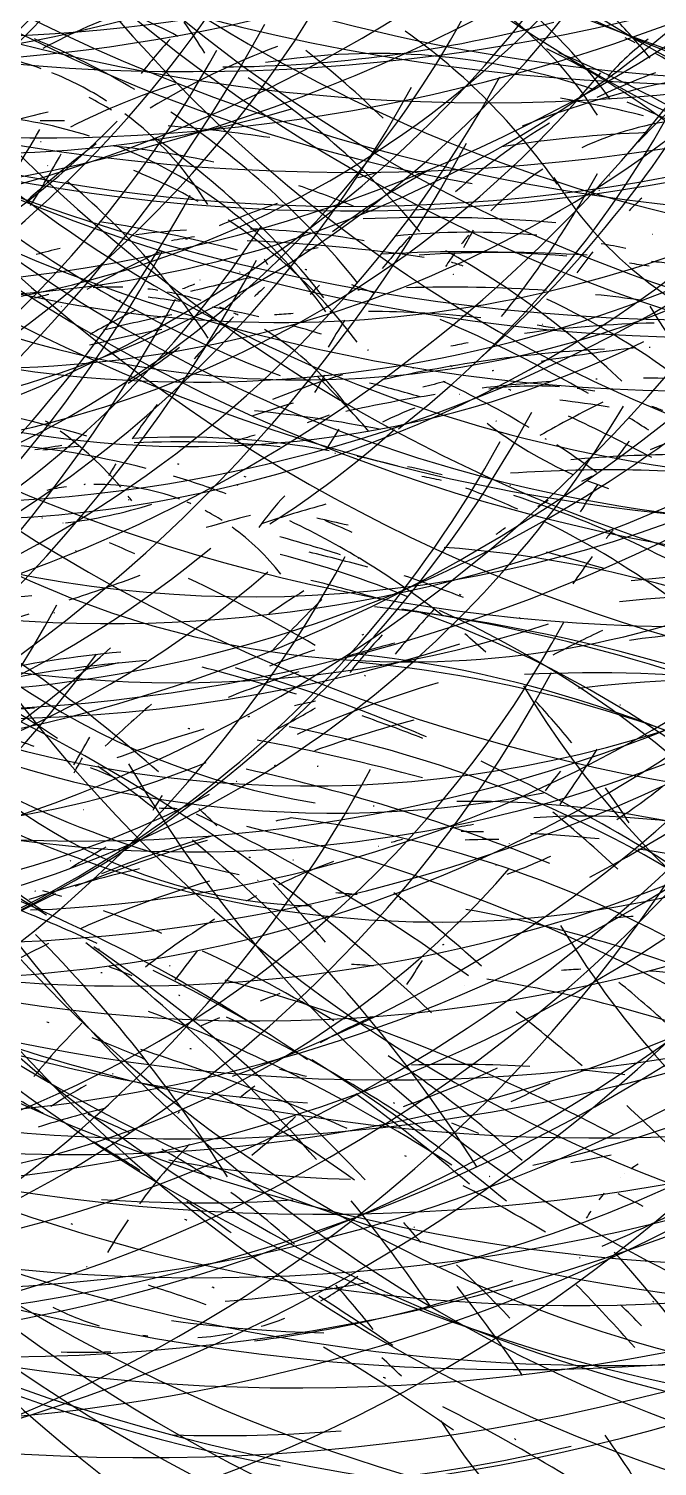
# Model space of a CAD drawing. Extents: x -1.31 to 1.29, y 0 to 2.6.
# Drawn here: x 0.024 to 0.326, y 1.324 to 2.013 of the extents above; entities that cross this region are included whole.
import ezdxf

# ---------------------------------------------------------------- set-up
doc = ezdxf.new("R2010")
doc.units = 0

msp = doc.modelspace()

# ---------------------------------------------------------------- linework, layer by layer
at = {"layer": 'drawinglayer'}
for centre, radius, start, end in [((0.35576, 2.95353), 0.96707, 208.57892, 333.68071), ((0.10055, 2.91806), 0.92544, 216.48574, 333.12843), ((0.17929, 2.92835), 0.98403, 208.17785, 333.45003), ((0.3957, 2.89091), 0.9025, 208.8654, 295.68558), ((-0.01924, 2.82883), 0.81987, 235.22146, 332.58183), ((0.43286, 2.84536), 0.92218, 208.8654, 333.65899), ((0.02946, 2.82345), 0.8626, 223.8196, 332.80397), ((-0.04698, 2.79003), 0.79316, 230.00755, 332.44736), ((0.35261, 2.84239), 0.9689, 208.52163, 333.68162), ((0.17651, 2.7963), 0.87044, 208.57892, 333.07469), ((-0.11473, 2.72689), 0.73325, 236.13819, 332.13515), ((0.17797, 2.7624), 0.83435, 210.69887, 332.95981), ((-0.13624, 2.74928), 0.82211, 208.17785, 332.38932), ((0.35822, 2.76061), 0.89561, 208.80811, 333.45319), ((0.37885, 2.72942), 0.80302, 209.15188, 259.82977), ((0.57408, 2.71041), 0.74776, 209.66754, 306.25121), ((0.59148, 2.66552), 0.71273, 209.83943, 287.80529), ((0.34623, 2.68131), 0.84175, 208.97999, 333.25981), ((-0.17885, 2.63346), 0.7227, 224.67904, 331.98956), ((0.5112, 2.66255), 0.75945, 209.55295, 302.00267), ((-0.06691, 2.62756), 0.73849, 208.57892, 332.23468), ((0.42029, 2.66779), 0.89147, 208.9227, 333.53982), ((0.55942, 2.56992), 0.59632, 210.18321, 253.30899), ((0.64055, 2.58765), 0.68829, 210.01132, 322.36296), ((0.64542, 2.56691), 0.6489, 210.12591, 264.06427), ((0.6681, 2.52657), 0.55887, 210.46969, 281.75818), ((0.57459, 2.62679), 0.78723, 209.55295, 322.50012), ((0.48342, 2.61132), 0.85905, 209.15188, 333.53655), ((0.57133, 2.59989), 0.75018, 209.66754, 319.38169), ((0.24386, 2.8775), 0.89979, 228.46056, 295.16654), ((0.34323, 2.56633), 0.8397, 208.97999, 333.2483), ((-0.02026, 2.43335), 0.54857, 236.82574, 331.69971), ((0.14441, 2.4416), 0.56917, 238.31543, 332.04846), ((0.10472, 2.44783), 0.60398, 228.80433, 332.09264), ((-0.02232, 2.48978), 0.70383, 208.75081, 332.19829), ((0.00095, 2.40118), 0.55066, 228.68974, 331.74325), ((0.56052, 2.50316), 0.81416, 209.43836, 333.51581), ((-0.34228, 2.37172), 0.51409, 208.80811, 331.0192), ((-0.02517, 2.49803), 0.81163, 208.40704, 332.54488), ((0.57371, 2.51741), 0.79078, 209.55295, 261.62433), ((-0.06973, 2.35343), 0.47701, 266.61955, 331.3836), ((0.59636, 2.47703), 0.70071, 209.89673, 318.30441), ((0.48027, 2.50019), 0.86088, 209.15188, 333.53741), ((-0.20828, 2.39689), 0.60398, 219.86619, 331.55051), ((-0.25565, 2.29668), 0.39567, 219.29324, 330.79203), ((-0.12935, 2.34328), 0.523, 215.16794, 331.42703), ((-0.22279, 2.41543), 0.70654, 233.84636, 331.85985), ((0.06295, 2.39524), 0.66711, 209.03729, 332.22488), ((-0.01268, 2.34918), 0.57115, 254.35825, 331.78565), ((-0.14463, 2.42514), 0.76528, 218.49109, 332.18838), ((-0.33953, 2.33328), 0.54857, 225.76766, 331.13637), ((0.00403, 2.42437), 0.74164, 208.69352, 287.82901), ((-0.30717, 2.31141), 0.55066, 212.76152, 331.20135), ((0.09589, 1.82882), 0.25631, 35.97008, 56.79211), ((0.05005, 2.3866), 0.76268, 208.69352, 332.51273), ((-0.08094, 1.67126), 0.38174, 62.38343, 69.21475), ((0.14254, 1.87569), 0.18197, 31.84478, 57.78121), ((-0.50413, 2.36476), 0.73065, 207.83408, 331.43878), ((-0.01678, 2.40243), 0.82761, 208.34974, 332.6114), ((-0.19904, 2.25648), 0.4931, 236.42467, 331.20736), ((0.42069, 2.47424), 0.69888, 219.98078, 267.39488), ((0.17585, 1.73209), 0.30776, 109.25138, 118.03792), ((-0.11235, 1.86547), 0.25972, 31.5583, 35.52455), ((0.11315, 2.62565), 0.6308, 270.40107, 284.97775), ((0.03096, 1.76617), 0.30124, 34.93876, 54.71543), ((0.0997, 1.81853), 0.28673, 39.00676, 43.98925), ((-0.127, 1.64264), 0.39684, 59.34676, 67.13348), ((0.3289, 1.79478), 0.31868, 137.95657, 141.83028), ((0.27101, 1.6636), 0.36404, 110.45459, 121.15641), ((-0.14543, 2.28532), 0.57811, 311.94051, 331.57692), ((0.39929, 1.9046), 0.12953, 126.89848, 138.5992), ((0.17585, 1.73209), 0.30776, 63.07098, 64.0512), ((-0.36232, 2.26637), 0.54487, 235.79442, 331.08337), ((-0.02246, 1.84773), 0.15558, 70.11836, 76.05638), ((0.19113, 1.67921), 0.32212, 71.0351, 99.48618), ((-0.14507, 1.62011), 0.48771, 45.88225, 51.67714), ((0.11649, 1.68365), 0.35609, 49.14811, 63.93741), ((0.04056, 1.44104), 0.60907, 60.26349, 66.98887), ((0.17585, 1.73209), 0.30776, 49.2054, 61.08689), ((-0.09457, 2.31987), 0.51204, 255.16039, 320.195), ((-0.02246, 1.84773), 0.15558, 57.22681, 68.13324), ((0.41446, 1.58358), 0.41248, 93.43775, 111.83067), ((0.4285, 1.70919), 0.30124, 110.11082, 115.9111), ((0.196, 2.387), 0.87759, 208.57892, 333.13009), ((-0.29299, 2.25952), 0.57115, 255.44687, 331.29331), ((-0.2495, 2.263), 0.56946, 274.23989, 331.36521), ((0.19113, 1.67921), 0.32212, 107.36062, 117.0844), ((-0.08094, 1.67126), 0.38174, 39.86619, 56.51388), ((0.50207, 1.78929), 0.25122, 127.87251, 137.55109), ((0.16412, 2.41001), 0.96491, 208.23515, 333.36254), ((-0.12173, 1.66115), 0.36404, 59.28946, 61.2456), ((0.17299, 1.37622), 0.61299, 76.19172, 79.99409), ((0.19113, 1.67921), 0.32212, 51.26805, 68.06849), ((-0.2145, 2.31489), 0.71812, 208.34974, 331.91222), ((0.17299, 1.37622), 0.61299, 103.12073, 108.87575), ((0.00414, 2.46765), 0.51409, 267.93735, 286.53963), ((-0.01356, 1.75276), 0.21945, 72.18101, 85.01997), ((-0.02246, 1.84773), 0.15558, 31.44371, 53.26945), ((-0.127, 1.64264), 0.39684, 38.83487, 56.40846), ((-0.10267, 2.21456), 0.49713, 307.75792, 331.39048), ((0.35518, 1.81505), 0.15558, 77.39493, 114.92109), ((0.09512, 2.36923), 0.8881, 224.96552, 332.99723), ((-0.24375, 2.2741), 0.4355, 237.3987, 315.50184), ((-0.31762, 2.15993), 0.39841, 323.45696, 330.68906), ((0.03126, 1.23097), 0.73809, 89.19786, 90.10726), ((0.03126, 1.23097), 0.73809, 81.52022, 85.3277), ((0.4285, 1.70919), 0.30124, 120.82513, 131.43745), ((0.34404, 1.36277), 0.60105, 92.17724, 98.88698), ((-0.41527, 2.30917), 0.73835, 207.94867, 331.62385), ((0.10234, 2.30609), 0.4931, 224.96552, 296.10911), ((0.42941, 2.47454), 0.67854, 229.54918, 271.60967), ((0.27101, 1.6636), 0.36404, 126.03905, 132.82516), ((0.024, 1.54818), 0.41084, 89.10917, 89.14056), ((-0.01356, 1.75276), 0.21945, 70.22087, 70.23296), ((0.024, 1.54818), 0.41084, 77.45222, 84.23398), ((-0.01356, 1.75276), 0.21945, 34.65228, 68.24686), ((-0.12173, 1.66115), 0.36404, 37.80354, 55.38281), ((0.29505, 2.38934), 0.90767, 208.63622, 327.31658), ((-0.41703, 2.20745), 0.523, 327.75415, 330.91303), ((0.34404, 1.36277), 0.60105, 100.80862, 100.8289), ((0.13338, 2.29166), 0.75392, 261.00456, 332.62469), ((-0.18024, 1.67115), 0.34942, 52.25618, 52.29938), ((-0.01693, 1.71479), 0.248, 60.37808, 68.2731), ((0.41446, 1.58358), 0.41248, 118.64789, 126.32174), ((0.34404, 1.36277), 0.60105, 104.66772, 105.60897), ((0.35518, 1.81505), 0.15558, 122.77319, 134.51762), ((-0.10923, 2.16656), 0.46345, 321.05054, 331.27062), ((0.50207, 1.78929), 0.25122, 142.3857, 142.42564), ((0.10311, 2.24692), 0.62816, 209.20918, 313.82909), ((0.15826, 2.21434), 0.56393, 209.49566, 297.43723), ((0.1314, 2.3191), 0.57811, 220.72563, 306.61682), ((0.07127, 2.26993), 0.71548, 240.95104, 332.39545), ((-0.18024, 1.67115), 0.34942, 33.67825, 50.30336), ((0.024, 1.54818), 0.41084, 67.65465, 71.54864), ((0.43095, 2.03585), 0.18098, 211.27183, 250.23639), ((0.50207, 1.78929), 0.25122, 144.31875, 144.37369), ((0.09575, 2.27674), 0.57694, 216.48574, 287.96595), ((-0.43297, 2.22779), 0.61054, 310.16434, 331.17075), ((0.00224, 2.22914), 0.63868, 272.06265, 332.02921), ((0.34404, 1.36277), 0.60105, 109.48057, 112.32295), ((0.49541, 1.7466), 0.25631, 133.65938, 135.58733), ((0.10608, 2.34123), 0.92661, 208.23515, 333.14138), ((0.25756, 2.36659), 0.99598, 208.29245, 333.61654), ((0.21703, 1.22968), 0.69309, 85.01527, 92.66276), ((-0.27973, 2.1892), 0.49603, 263.75476, 326.94479), ((-0.04522, 1.25068), 0.678, 75.50417, 81.21146), ((0.12118, 1.55917), 0.35814, 93.38045, 97.26883), ((-0.01693, 1.71479), 0.248, 36.71493, 56.44152), ((0.12118, 1.55917), 0.35814, 79.68676, 88.46923), ((0.23612, 1.5521), 0.36353, 84.95797, 95.71365), ((-0.22319, 2.16942), 0.52564, 330.21786, 331.2697), ((-0.50775, 2.25153), 0.73036, 207.83408, 331.43116), ((-0.46961, 2.21375), 0.63703, 208.17785, 331.19161), ((0.38306, 2.30631), 0.88576, 208.8654, 333.46138), ((0.34433, 2.37846), 0.56766, 234.82039, 249.44176), ((0.12118, 1.55917), 0.35814, 99.2233, 99.22462), ((0.21703, 1.22968), 0.69309, 99.39651, 100.3208), ((0.09095, 1.04823), 0.86421, 89.36104, 89.42704), ((0.09095, 1.04823), 0.86421, 81.8067, 87.46346), ((0.23612, 1.5521), 0.36353, 101.57375, 102.54405), ((0.23612, 1.5521), 0.36353, 99.61778, 99.62569), ((0.4285, 1.70919), 0.30124, 137.26902, 141.12353), ((0.35518, 1.81505), 0.15558, 140.42029, 142.33694), ((0.23612, 1.5521), 0.36353, 78.13977, 80.06039), ((0.21703, 1.22968), 0.69309, 81.15273, 81.17645), ((-0.0269, 2.21156), 0.65366, 230.40862, 332.02772), ((0.17097, 2.16528), 0.52794, 209.66754, 280.96309), ((0.12118, 1.55917), 0.35814, 103.17803, 105.08541), ((0.34404, 1.36277), 0.60105, 115.26744, 119.03275), ((-0.00982, 1.80889), 0.17467, 31.50101, 32.50993), ((0.23209, 1.3203), 0.58602, 85.07256, 93.69592), ((0.25122, 1.30348), 0.60251, 86.10389, 93.75814), ((0.12118, 1.55917), 0.35814, 74.75778, 74.75932), ((0.35518, 1.81505), 0.15558, 144.3164, 147.22078), ((0.024, 1.54818), 0.41084, 46.11143, 60.79497), ((0.12118, 1.55917), 0.35814, 71.83724, 72.79585), ((0.49541, 1.7466), 0.25631, 141.45161, 144.2909), ((-0.03913, 2.23193), 0.7083, 298.01764, 332.18403), ((0.25122, 1.30348), 0.60251, 82.20777, 83.15338), ((0.23209, 1.3203), 0.58602, 100.43832, 100.48513), ((-0.04522, 1.25068), 0.678, 72.57406, 72.63938), ((-0.08094, 1.67126), 0.38174, 35.93914, 35.97008), ((0.23209, 1.3203), 0.58602, 81.17645, 82.11415), ((-0.5474, 2.23431), 0.73179, 207.77678, 331.36418), ((0.06541, 1.75155), 0.13785, 88.28113, 94.198), ((0.06541, 1.75155), 0.13785, 81.29104, 83.29107), ((0.23612, 1.5521), 0.36353, 111.31403, 112.28938), ((0.25122, 1.30348), 0.60251, 101.51645, 104.3381), ((0.23209, 1.3203), 0.58602, 102.36351, 102.37589), ((0.41446, 1.58358), 0.41248, 132.16969, 133.07554), ((-0.07933, 2.13622), 0.34587, 313.65938, 314.67043), ((-0.04522, 1.25068), 0.678, 69.71729, 70.65322), ((0.22616, 1.21312), 0.67624, 93.65553, 93.72423), ((0.22616, 1.21312), 0.67624, 86.04659, 91.73801), ((0.00784, 2.30554), 0.92881, 208.06326, 332.98485), ((-0.05724, 2.23131), 0.73988, 233.21611, 332.25582), ((0.15558, 2.3198), 0.47489, 246.79521, 294.20867), ((0.06541, 1.75155), 0.13785, 103.12073, 106.08854), ((0.23209, 1.3203), 0.58602, 106.2127, 106.272), ((0.02832, 1.43008), 0.45755, 81.34834, 83.29284), ((0.25122, 1.30348), 0.60251, 106.26014, 106.272), ((0.06541, 1.75155), 0.13785, 72.3529, 79.32247), ((0.22616, 1.21312), 0.67624, 95.57242, 95.61499), ((0.12118, 1.55917), 0.35814, 52.12749, 64.93871), ((0.22616, 1.21312), 0.67624, 82.15048, 84.05894), ((0.08025, 2.32353), 0.99506, 208.00597, 333.3233), ((0.04756, 2.22614), 0.75245, 254.41555, 332.47532), ((-0.32454, 1.59926), 0.4603, 37.59843, 37.63166), ((0.23612, 1.5521), 0.36353, 116.18417, 120.07948), ((0.22616, 1.21312), 0.67624, 101.34456, 104.19199), ((0.41446, 1.58358), 0.41248, 135.03448, 138.86362), ((0.02832, 1.43008), 0.45755, 76.53549, 79.40206), ((0.06541, 1.75155), 0.13785, 67.42546, 68.40052), ((0.06541, 1.75155), 0.13785, 64.44608, 65.41942), ((0.18431, 1.34401), 0.5337, 93.55234, 94.50906), ((0.18431, 1.34401), 0.5337, 91.60772, 91.66158), ((0.18431, 1.34401), 0.5337, 83.86935, 89.67267), ((-0.04522, 1.25068), 0.678, 60.0916, 66.80936), ((0.49541, 1.7466), 0.25631, 150.08924, 150.10327), ((0.49775, 1.59699), 0.35609, 127.63456, 127.64333), ((0.65564, 2.08085), 0.38907, 211.04264, 285.64427), ((0.18431, 1.34401), 0.5337, 100.37054, 104.17245), ((0.06541, 1.75155), 0.13785, 34.53769, 58.45902), ((0.02832, 1.43008), 0.45755, 72.63938, 74.53598), ((0.4285, 1.70919), 0.30124, 146.952, 149.83782), ((0.33557, 1.34042), 0.53183, 91.20321, 97.92979), ((0.18431, 1.34401), 0.5337, 80.03053, 80.95477), ((0.49775, 1.59699), 0.35609, 129.56337, 129.59138), ((0.3038, 2.30836), 0.93581, 208.57892, 302.73526), ((-0.10846, 2.12885), 0.33777, 302.31482, 307.42778), ((0.33557, 1.34042), 0.53183, 100.8862, 101.78924), ((0.39083, 1.16607), 0.69822, 96.18794, 99.94901), ((0.3355, 1.21429), 0.64634, 91.15749, 91.20321), ((0.08325, 1.03083), 0.82566, 88.38248, 88.45301), ((0.02832, 1.43008), 0.45755, 69.66619, 69.71729), ((0.3355, 1.21429), 0.64634, 93.09397, 102.66644), ((0.33557, 1.34042), 0.53183, 107.5898, 111.42404), ((-0.28339, 2.09529), 0.51369, 330.04598, 331.12365), ((-0.13829, 1.53792), 0.43114, 40.89752, 45.72503), ((0.02832, 1.43008), 0.45755, 66.7421, 66.79521), ((-0.10311, 0.99682), 0.91617, 68.84193, 68.91515), ((0.39083, 1.16607), 0.69822, 101.85816, 101.91752), ((0.3388, 2.26648), 0.95915, 208.57892, 333.62771), ((-0.069, 2.18275), 0.72475, 236.31008, 332.1862), ((-0.00051, 1.10554), 0.76154, 73.78529, 75.67474), ((0.39083, 1.16607), 0.69822, 103.80828, 104.7202), ((0.02832, 1.43008), 0.45755, 58.94569, 64.79163), ((0.32088, 1.18417), 0.66151, 94.0107, 96.86002), ((0.26749, 1.67808), 0.1639, 85.9893, 97.87078), ((-0.10311, 0.99682), 0.91617, 66.94733, 67.02439), ((0.26749, 1.67808), 0.1639, 80.03053, 83.02475), ((0.32088, 1.18417), 0.66151, 92.06563, 92.11994), ((0.32088, 1.18417), 0.66151, 85.35904, 90.14593), ((0.22077, 2.08752), 0.5024, 209.83943, 312.8074), ((-0.19355, 0.94296), 0.90892, 74.30096, 79.88884), ((0.41446, 1.58358), 0.41248, 142.76941, 145.61816), ((0.3355, 1.21429), 0.64634, 106.55848, 108.41005), ((0.32088, 1.18417), 0.66151, 98.82355, 102.60587), ((0.26749, 1.67808), 0.1639, 102.80607, 102.83425), ((0.52798, 1.36541), 0.52135, 115.95499, 119.7184), ((0.1901, 1.11074), 0.72992, 81.11915, 82.99691), ((-0.10069, 2.20478), 0.81167, 214.3658, 332.41613), ((-0.24261, 2.10643), 0.57884, 227.9449, 331.40795), ((0.28676, 2.22698), 0.82566, 208.9227, 322.98805), ((-0.13583, 2.09624), 0.51776, 236.53926, 329.35075), ((0.21773, 2.05938), 0.46078, 209.95402, 258.4341), ((0.07413, 1.22411), 0.60878, 78.71273, 84.47537), ((0.39083, 1.16607), 0.69822, 108.56383, 109.48658), ((0.26749, 1.67808), 0.1639, 110.68378, 116.59533), ((-0.10311, 0.99682), 0.91617, 62.26884, 65.05176), ((-0.04522, 1.25068), 0.678, 57.22681, 58.14676), ((0.45682, 1.47948), 0.35814, 101.40186, 112.03785), ((0.26749, 1.67808), 0.1639, 68.11301, 70.10335), ((-0.04298, 2.33156), 0.63721, 267.70817, 307.26242), ((-0.05636, 1.68746), 0.1639, 56.19549, 57.14924), ((-0.05636, 1.68746), 0.1639, 40.32456, 54.18034), ((-0.10923, 2.16656), 0.46345, 302.544, 311.8171), ((0.48093, 1.62055), 0.36741, 146.89471, 148.76742), ((0.36972, 1.98818), 0.20659, 232.58586, 245.90902), ((-0.00051, 1.10554), 0.76154, 70.89329, 70.92051), ((0.25423, 2.25516), 0.99752, 208.29245, 333.61608), ((-0.22678, 2.07638), 0.54403, 232.12749, 331.32299), ((0.22128, 2.00016), 0.36291, 210.2978, 260.57026), ((-0.01792, 1.42521), 0.38995, 75.33228, 87.00882), ((0.09696, 1.42008), 0.39739, 98.1933, 100.09265), ((0.09564, 1.29531), 0.51988, 95.21392, 97.10972), ((0.09696, 1.42008), 0.39739, 79.62946, 93.2662), ((0.09564, 1.29531), 0.51988, 84.5569, 92.2692), ((0.32088, 1.18417), 0.66151, 106.50118, 107.3895), ((-0.00051, 1.10554), 0.76154, 68.9791, 69.02974), ((0.02832, 1.43008), 0.45755, 54.07555, 56.98044), ((0.55293, 1.62348), 0.30776, 141.39431, 143.30049), ((-0.05654, 2.20412), 0.85912, 235.04957, 332.64715), ((0.43652, 2.20386), 0.80364, 209.26647, 328.27995), ((-0.08959, 2.1117), 0.6367, 289.42327, 331.86443), ((0.26749, 1.67808), 0.1639, 126.42339, 126.44012), ((0.09564, 1.29531), 0.51988, 81.61196, 81.63482), ((0.09696, 1.42008), 0.39739, 74.75932, 77.64525), ((0.09564, 1.29531), 0.51988, 79.67238, 79.68676), ((0.34103, 1.16094), 0.6482, 85.41634, 95.01625), ((-0.16485, 2.14007), 0.7257, 232.92963, 332.02366), ((-0.12554, 2.16333), 0.78232, 237.05493, 332.27707), ((0.41446, 1.58358), 0.41248, 147.58226, 148.51435), ((-0.01792, 1.42521), 0.38995, 69.43082, 73.33976), ((-0.19355, 0.94296), 0.90892, 71.38323, 71.43617), ((-0.10835, 0.99876), 0.83391, 73.47848, 73.55611), ((0.09564, 1.29531), 0.51988, 75.84794, 77.73211), ((0.09424, 1.20125), 0.60907, 77.85329, 78.75822), ((0.30215, 1.11737), 0.68441, 83.41099, 93.91456), ((0.45682, 1.47948), 0.35814, 116.92902, 117.84947), ((0.05804, 1.68493), 0.10989, 98.136, 103.1134), ((0.03866, 0.89027), 0.90294, 90.13138, 90.17189), ((0.3355, 1.21429), 0.64634, 116.06253, 116.12688), ((0.05804, 1.68493), 0.10989, 69.31622, 91.2), ((-0.19355, 0.94296), 0.90892, 69.49241, 69.54541), ((-0.13829, 1.53792), 0.43114, 36.93878, 36.94411), ((0.09696, 1.42008), 0.39739, 65.93577, 69.81888), ((0.48082, 1.23078), 0.60698, 111.79377, 111.82969), ((0.55293, 1.62348), 0.30776, 146.20716, 149.07246), ((0.36972, 1.98818), 0.20659, 247.94112, 251.01384), ((0.08897, 2.19177), 0.88176, 208.34974, 332.96629), ((0.01206, 2.01471), 0.24023, 277.16197, 287.29771), ((0.39083, 1.16607), 0.69822, 117.10686, 117.1582), ((-0.05636, 1.68746), 0.1639, 37.34518, 38.33605), ((0.05804, 1.68493), 0.10989, 66.33684, 67.34422), ((0.26749, 1.67808), 0.1639, 137.21172, 144.08676), ((0.34103, 1.16094), 0.6482, 105.58445, 108.42604), ((0.09564, 1.29531), 0.51988, 57.34141, 71.90605), ((0.45682, 1.47948), 0.35814, 120.76783, 121.71912), ((0.20685, 2.15326), 0.44352, 236.71115, 294.33277), ((0.32088, 1.18417), 0.66151, 115.99452, 116.01228), ((0.05804, 1.68493), 0.10989, 57.3987, 62.36756), ((0.30215, 1.11737), 0.68441, 104.49583, 106.34929), ((-0.01792, 1.42521), 0.38995, 51.84101, 64.54371), ((-0.0517, 0.80474), 0.99719, 76.70738, 77.58824), ((-0.19355, 0.94296), 0.90892, 65.76389, 66.65512), ((0.10707, 2.16377), 0.71321, 282.89155, 327.36413), ((-0.28339, 2.09529), 0.51369, 218.89216, 312.49571), ((-0.02466, 2.18111), 0.7718, 240.49267, 328.31186), ((0.02547, 1.29868), 0.47778, 88.14688, 88.16654), ((0.05804, 1.68493), 0.10989, 37.45977, 54.3991), ((0.45682, 1.47948), 0.35814, 124.66395, 125.58555), ((0.09696, 1.42008), 0.39739, 53.15881, 63.93942), ((0.5529, 1.56771), 0.32212, 140.42029, 141.33708), ((-0.22319, 2.16942), 0.52564, 254.70203, 309.58497), ((0.57913, 2.12046), 0.70533, 209.83943, 324.27148), ((-0.25969, 0.99492), 0.83666, 66.39414, 67.29913), ((-0.10718, 0.85853), 0.94538, 72.69667, 74.53421), ((-0.10835, 0.99876), 0.83391, 66.82082, 66.85251), ((0.18321, 1.2144), 0.55173, 37.0014, 85.80102), ((-0.35748, 2.05242), 0.60848, 218.49109, 331.29995), ((-0.18691, 2.09364), 0.71585, 243.18558, 331.95295), ((0.2672, 2.17429), 0.92515, 256.07713, 333.40139), ((0.03972, 1.24603), 0.51695, 89.16955, 89.19786), ((0.02547, 1.29868), 0.47778, 67.76924, 75.51752), ((-0.05361, 0.87165), 0.91569, 74.75932, 76.576), ((0.48082, 1.23078), 0.60698, 119.43256, 119.45003), ((0.03866, 0.89027), 0.90294, 73.15504, 74.97453), ((0.5529, 1.56771), 0.32212, 143.28507, 146.14539), ((0.49691, 2.1467), 0.7999, 209.38107, 310.21808), ((-0.19054, 2.13662), 0.50592, 273.38045, 310.66471), ((-0.10267, 2.21456), 0.49713, 287.13144, 291.30503), ((-0.25969, 0.99492), 0.83666, 59.74783, 64.45416), ((-0.10718, 0.85853), 0.94538, 68.91515, 70.75544), ((0.38973, 1.03647), 0.71625, 53.67448, 96.1173), ((-0.56679, 2.06964), 0.6902, 207.83408, 331.19069), ((0.48082, 1.23078), 0.60698, 122.31482, 124.20272), ((0.03972, 1.24603), 0.51695, 72.69667, 76.56981), ((-0.42839, 2.06814), 0.60108, 213.33447, 323.83454), ((-0.21729, 2.11339), 0.80207, 208.06326, 332.18322), ((0.2971, 2.14567), 0.83512, 208.8654, 259.50255), ((0.08508, 0.92101), 0.82251, 94.1253, 97.89691), ((0.52798, 1.36541), 0.52135, 134.11775, 137.88289), ((0.09597, 0.8844), 0.85696, 44.44986, 83.68102), ((-0.05361, 0.87165), 0.91569, 71.84165, 71.89453), ((0.38508, 1.01437), 0.72831, 79.85865, 96.09702), ((-0.14543, 2.28532), 0.57811, 277.73493, 287.11161), ((-0.41644, 1.08355), 0.76293, 48.74704, 58.17409), ((0.34103, 1.16094), 0.6482, 117.98905, 118.01764), ((0.53656, 1.44111), 0.43282, 137.21172, 141.00447), ((0.08508, 0.92101), 0.82251, 63.64394, 81.72723), ((0.03972, 1.24603), 0.51695, 32.64692, 70.74667), ((0.02547, 1.29868), 0.47778, 32.47504, 65.78692), ((-0.19355, 0.94296), 0.90892, 60.02829, 60.0916), ((-0.18024, 1.98082), 0.52571, 252.81127, 331.34602), ((0.51776, 2.10375), 0.76682, 209.49566, 291.74747), ((0.45682, 1.47948), 0.35814, 137.21172, 141.03175), ((0.38973, 1.03647), 0.71625, 106.60598, 106.67307), ((-0.01792, 1.42521), 0.38995, 47.8876, 49.85348), ((0.5252, 1.23939), 0.53527, 114.92366, 117.77281), ((0.40014, 1.10503), 0.62124, 79.85865, 98.1077), ((0.16647, 1.84971), 0.25694, 210.52698, 268.57448), ((0.38973, 1.03647), 0.71625, 108.56383, 110.41437), ((0.38508, 1.01437), 0.72831, 104.72502, 106.57893), ((0.12675, 1.10825), 0.60387, 94.35448, 101.99458), ((0.12063, 1.15072), 0.56613, 95.27121, 102.00094), ((0.02517, 1.87613), 0.17193, 277.16197, 284.23949), ((0.12675, 1.10825), 0.60387, 36.02738, 84.65511), ((0.12063, 1.15072), 0.56613, 56.48197, 83.65501), ((-0.2683, 1.99984), 0.61841, 235.90901, 331.49138), ((0.26075, 2.09408), 0.87037, 208.69352, 333.21294), ((-0.13785, 0.76458), 0.9741, 72.63938, 75.40241), ((0.38508, 1.01437), 0.72831, 108.50654, 111.33638), ((-0.117, 0.89693), 0.84494, 66.85251, 73.46089), ((-0.25969, 0.99492), 0.83666, 57.81112, 57.85707), ((0.29625, 1.03878), 0.66579, 73.728, 92.93962), ((0.36122, 1.1033), 0.59822, 33.50636, 97.02446), ((0.43319, 2.09239), 0.80514, 209.20918, 312.0932), ((-0.34543, 1.09623), 0.69284, 56.36738, 60.16185), ((0.40014, 1.10503), 0.62124, 106.78766, 113.43122), ((0.62864, 1.91724), 0.42732, 210.81346, 296.70659), ((0.09406, 2.15824), 0.84604, 213.62095, 283.01302), ((0.49343, 2.06293), 0.83922, 209.20918, 333.48888), ((0.04793, 1.13009), 0.55781, 90.16627, 90.17189), ((0.48082, 1.23078), 0.60698, 130.90919, 133.74051), ((-0.0469, 2.04095), 0.41032, 297.50197, 300.60511), ((0.29625, 1.03878), 0.66579, 101.63104, 102.5201), ((-0.01792, 1.42521), 0.38995, 39.06405, 42.98039), ((0.56301, 1.43001), 0.36353, 134.52587, 134.57612), ((0.49764, 2.00551), 0.64777, 209.89673, 258.27688), ((0.04793, 1.13009), 0.55781, 92.11994, 94.03093), ((-0.34583, 0.95472), 0.81357, 46.16873, 64.15582), ((0.29625, 1.03878), 0.66579, 104.43418, 104.49583), ((0.36122, 1.1033), 0.59822, 104.72502, 109.50526), ((-0.13785, 0.76458), 0.9741, 68.85786, 70.68937), ((0.32938, 2.08778), 0.92735, 208.63622, 333.50933), ((0.49394, 2.03589), 0.80203, 209.38107, 333.37074), ((0.29625, 1.03878), 0.66579, 106.38659, 110.17396), ((-0.04818, 0.69086), 0.99814, 81.3669, 81.40563), ((0.04793, 1.13009), 0.55781, 52.35667, 79.53304), ((-0.25617, 0.88099), 0.83761, 70.23296, 71.10379), ((-0.3134, 1.87921), 0.42077, 328.67088, 330.76882), ((-0.04818, 0.69086), 0.99814, 74.81662, 79.48399), ((-0.08014, 1.90182), 0.44381, 324.08722, 328.20266), ((-0.24965, 1.99379), 0.69888, 233.78907, 331.7876), ((0.56902, 2.03094), 0.74743, 209.66754, 318.36469), ((-0.0469, 2.04095), 0.41032, 269.82811, 292.40586), ((-0.33114, 1.87712), 0.437, 329.7022, 330.78922), ((0.60955, 1.97331), 0.62146, 210.18321, 298.99694), ((0.36122, 1.1033), 0.59822, 111.42272, 111.48592), ((-0.117, 0.89693), 0.84494, 55.45064, 64.90611), ((-0.01792, 1.42521), 0.38995, 37.07818, 37.116), ((-0.13986, 1.9991), 0.72589, 208.46433, 332.06766), ((-0.36115, 1.95854), 0.62618, 231.55453, 331.35135), ((-0.1118, 2.07565), 0.48368, 240.77915, 297.44416), ((0.57789, 2.0109), 0.70874, 209.83943, 267.98428), ((-0.25617, 0.88099), 0.83761, 67.36817, 68.25963), ((-0.34543, 1.09623), 0.69284, 51.61183, 54.43777), ((-0.07277, 0.75157), 0.92889, 68.05572, 77.4685), ((0.53656, 1.44111), 0.43282, 149.6331, 149.7022), ((0.56301, 1.43001), 0.36353, 141.27972, 143.1671), ((0.36122, 1.1033), 0.59822, 113.33978, 113.37668), ((-0.01792, 1.42521), 0.38995, 32.13126, 35.10835), ((0.16647, 1.84971), 0.25694, 303.00237, 309.04524), ((0.52798, 1.36541), 0.52135, 147.46767, 148.39912), ((0.08054, 1.10338), 0.53626, 88.39572, 89.31222), ((-0.41644, 1.08355), 0.76293, 45.88225, 46.78592), ((0.23653, 1.17303), 0.4699, 95.67813, 95.72958), ((0.23653, 1.17303), 0.4699, 58.60191, 90.82483), ((0.39548, 2.03787), 0.90144, 208.8654, 333.53208), ((0.08054, 1.10338), 0.53626, 93.18181, 93.20856), ((-0.25617, 0.88099), 0.83761, 54.07555, 64.46637), ((0.23653, 1.17303), 0.4699, 100.54242, 101.49594), ((0.08054, 1.10338), 0.53626, 54.36203, 82.53677), ((0.29017, 1.29571), 0.34015, 61.524, 93.95513), ((-0.25969, 0.99492), 0.83666, 47.37194, 50.20619), ((0.23653, 1.17303), 0.4699, 105.41256, 112.15043), ((-0.07537, 0.78129), 0.87378, 59.40405, 76.47075), ((0.29017, 1.29571), 0.34015, 98.88085, 100.79464), ((0.22986, 0.96579), 0.66264, 88.91138, 89.83224), ((0.22986, 0.96579), 0.66264, 84.09853, 86.95066), ((0.36122, 1.1033), 0.59822, 120.08028, 121.9632), ((0.30025, 0.97751), 0.67407, 106.38659, 112.08878), ((-0.34543, 1.09623), 0.69284, 32.41774, 49.66463), ((0.22986, 0.96579), 0.66264, 96.54856, 96.58901), ((0.24943, 1.13441), 0.49024, 96.68447, 96.70361), ((0.29017, 1.29571), 0.34015, 104.72502, 105.67315), ((0.24943, 1.13441), 0.49024, 89.9427, 91.83851), ((0.56301, 1.43001), 0.36353, 147.96574, 147.98333), ((0.24943, 1.13441), 0.49024, 67.54005, 82.12808), ((-0.31659, 0.82075), 0.84443, 55.79442, 70.91701), ((-0.39959, 0.91203), 0.80284, 57.3987, 61.13502), ((0.40014, 1.10503), 0.62124, 124.90207, 124.95043), ((0.1303, 1.61546), 0.000623, 107.47521, 116.418), ((0.1303, 1.61546), 0.000623, 99.4538, 102.45633), ((0.1303, 1.61546), 0.000623, 91.46763, 91.48969), ((0.1303, 1.61546), 0.000623, 84.44231, 85.46659), ((0.1303, 1.61546), 0.000623, 31.27183, 81.46299), ((0.29017, 1.29571), 0.34015, 110.56918, 115.41681), ((0.24943, 1.13441), 0.49024, 101.52568, 101.57375), ((0.56301, 1.43001), 0.36353, 149.88515, 149.93139), ((0.16647, 1.84971), 0.25694, 289.88164, 294.93083), ((-0.08014, 1.90182), 0.44381, 278.93814, 319.01408), ((0.22986, 0.96579), 0.66264, 103.29262, 108.0476), ((0.5252, 1.23939), 0.53527, 136.88577, 136.92524), ((0.23653, 1.17303), 0.4699, 115.09555, 122.79994), ((-0.41465, 0.9674), 0.76612, 54.41932, 56.28819), ((0.36122, 1.1033), 0.59822, 123.87934, 123.9191), ((-0.14536, 1.01752), 0.60878, 72.23831, 73.13459), ((0.24943, 1.13441), 0.49024, 106.38659, 114.09872), ((0.12392, 0.97685), 0.62409, 92.35251, 92.40642), ((-0.41644, 1.08355), 0.76293, 40.15267, 42.9844), ((0.12392, 0.97685), 0.62409, 84.67149, 85.61487), ((-0.31985, 0.93534), 0.84281, 48.23138, 51.96013), ((-0.31003, 0.77404), 0.88103, 65.36281, 68.14447), ((0.29017, 1.29571), 0.34015, 117.38738, 118.33729), ((0.12392, 0.97685), 0.62409, 82.72504, 82.78073), ((0.25793, 1.9788), 0.86802, 208.69352, 333.20074), ((-0.14536, 1.01752), 0.60878, 67.42546, 70.24739), ((0.29017, 1.29571), 0.34015, 121.2835, 128.0672), ((0.12392, 0.97685), 0.62409, 65.36281, 79.83338), ((0.35899, 0.97685), 0.61259, 94.18259, 95.08867), ((-0.46016, 1.09803), 0.68518, 32.18856, 44.59195), ((0.64198, 1.8001), 0.4223, 210.87076, 276.46147), ((0.24943, 1.13441), 0.49024, 116.06958, 123.76612), ((-0.41465, 0.9674), 0.76612, 41.1267, 52.49367), ((-0.39959, 0.91203), 0.80284, 43.18935, 55.45282), ((-0.13378, 0.65059), 0.9412, 78.2197, 78.25437), ((0.5252, 1.23939), 0.53527, 141.68079, 143.57333), ((-0.14536, 1.01752), 0.60878, 58.7165, 65.43392), ((0.35899, 0.97685), 0.61259, 102.77071, 102.83425), ((-0.19842, 0.87341), 0.73809, 68.3422, 69.27165), ((0.14118, 0.91712), 0.64879, 94.32956, 94.35448), ((0.14118, 0.91712), 0.64879, 85.70282, 86.64241), ((-0.1152, 1.77221), 0.38746, 325.92068, 327.95967), ((0.0875, 1.83538), 0.5788, 215.45442, 331.98235), ((0.14118, 0.91712), 0.64879, 97.2105, 97.27656), ((-0.31003, 0.77404), 0.88103, 59.69053, 63.41991), ((-0.13378, 0.65059), 0.9412, 62.21155, 74.44351), ((0.14118, 0.91712), 0.64879, 69.31622, 80.87009), ((0.29908, 1.28824), 0.27438, 92.06265, 94.0024), ((0.29908, 1.28824), 0.27438, 89.08327, 89.08934), ((0.29908, 1.28824), 0.27438, 64.38879, 85.15324), ((0.47672, 1.93773), 0.86458, 209.09459, 333.5436), ((-0.19842, 0.87341), 0.73809, 66.40772, 66.45143), ((0.35899, 0.97685), 0.61259, 110.45459, 111.39757), ((0.29908, 1.28824), 0.27438, 103.80765, 103.80828), ((0.01242, 1.19062), 0.46976, 47.20005, 51.09393), ((0.52384, 1.91578), 0.75535, 209.55295, 329.29368), ((0.49218, 1.95341), 0.84263, 209.20918, 266.58374), ((0.29017, 1.29571), 0.34015, 134.91989, 140.71439), ((-0.20322, 0.64135), 0.92643, 75.14733, 75.21769), ((-0.18468, 0.83545), 0.75542, 56.94034, 69.33668), ((0.35899, 0.97685), 0.61259, 113.37668, 114.27084), ((-0.19842, 0.87341), 0.73809, 55.96631, 64.49794), ((0.29908, 1.28824), 0.27438, 113.60586, 119.45066), ((-0.25617, 0.88099), 0.83761, 49.32, 52.12056), ((0.15302, 2.27964), 0.91778, 234.47662, 298.03385), ((-0.13396, 1.03156), 0.53267, 66.33684, 69.22856), ((0.39215, 1.9264), 0.90294, 208.8654, 333.53157), ((0.19904, 2.17949), 0.68217, 253.95718, 266.56655), ((-0.20322, 0.64135), 0.92643, 65.76389, 72.3152), ((-0.07299, 0.67111), 0.87099, 78.37354, 78.42625), ((-0.31003, 0.77404), 0.88103, 50.23673, 57.74672), ((-0.14536, 1.01752), 0.60878, 48.11679, 55.79694), ((0.22876, 0.83622), 0.68063, 86.96332, 91.74643), ((0.5252, 1.23939), 0.53527, 149.30973, 149.35843), ((-0.07299, 0.67111), 0.87099, 74.64473, 75.52777), ((0.22876, 0.83622), 0.68063, 96.53768, 96.58901), ((0.02199, 2.00522), 0.54015, 289.70975, 294.88768), ((0.06995, 2.03494), 0.63336, 283.75099, 304.49492), ((0.22876, 0.83622), 0.68063, 83.12451, 85.02993), ((-0.35371, 0.78855), 0.80324, 61.35211, 63.1685), ((0.35899, 0.97685), 0.61259, 120.08028, 121.93059), ((-0.13396, 1.03156), 0.53267, 53.78907, 62.45786), ((0.29908, 1.28824), 0.27438, 127.29955, 129.20922), ((-0.31659, 0.82075), 0.84443, 49.14811, 53.86951), ((0.01858, 2.01072), 0.56396, 294.86637, 296.97795), ((0.22876, 0.83622), 0.68063, 104.26665, 107.0679), ((-0.07299, 0.67111), 0.87099, 71.73141, 71.77994), ((-0.25617, 0.88099), 0.83761, 44.56445, 47.36054), ((-0.0683, 1.18971), 0.32648, 64.33149, 68.20738), ((0.0974, 1.49237), 0.0018, 140.2484, 145.19428), ((0.0974, 1.49237), 0.0018, 128.27358, 132.25443), ((0.0974, 1.49237), 0.0018, 124.26288, 126.27803), ((0.0974, 1.49237), 0.0018, 110.34, 119.30175), ((-0.1152, 1.77221), 0.38746, 309.53409, 313.6611), ((-0.07299, 0.67111), 0.87099, 68.91515, 69.83217), ((0.10813, 1.71512), 0.4861, 253.84259, 331.72113), ((-0.35371, 0.78855), 0.80324, 57.51329, 59.37621), ((0.29908, 1.28824), 0.27438, 136.06581, 143.83827), ((-0.0683, 1.18971), 0.32648, 56.48197, 61.34678), ((0.19146, 1.99848), 0.53674, 259.28569, 268.64157), ((-0.20322, 0.64135), 0.92643, 63.81302, 63.87312), ((0.19146, 1.99848), 0.53674, 279.96947, 282.07537), ((0.35928, 1.40333), 0.07838, 122.94507, 125.88022), ((-0.19842, 0.87341), 0.73809, 53.02474, 53.04422), ((0.35928, 1.40333), 0.07838, 130.7927, 130.7946), ((0.35928, 1.40333), 0.07838, 128.82843, 128.84654), ((-0.0683, 1.18971), 0.32648, 47.60112, 54.48131), ((-0.20322, 0.64135), 0.92643, 59.11757, 61.92174), ((0.35928, 1.40333), 0.07838, 138.64412, 141.5811), ((0.05016, 2.01592), 0.63692, 293.0329, 298.24075), ((-0.07299, 0.67111), 0.87099, 63.24287, 64.12878), ((0.10707, 2.16377), 0.71321, 266.16118, 273.54185), ((-0.35371, 0.78855), 0.80324, 53.73177, 55.58243), ((-0.41465, 0.9674), 0.76612, 34.48039, 39.19113), ((0.35928, 1.40333), 0.07838, 146.49364, 149.41412), ((-0.2894, 0.60116), 0.90335, 68.23752, 68.2849), ((0.29908, 1.28824), 0.27438, 145.80609, 149.69143), ((-0.30824, 0.65788), 0.88422, 62.48508, 62.55532), ((-0.39959, 0.91203), 0.80284, 40.32456, 41.22256), ((-0.13396, 1.03156), 0.53267, 49.86505, 49.89295), ((-0.14536, 1.01752), 0.60878, 35.51171, 42.26643), ((-0.1997, 0.52747), 0.92735, 74.2157, 74.24366), ((-0.13396, 1.03156), 0.53267, 43.07476, 46.95391), ((-0.18468, 0.83545), 0.75542, 51.18348, 51.21076), ((0.06995, 2.03494), 0.63336, 274.41178, 280.66779), ((0.05016, 2.01592), 0.63692, 277.44845, 288.9115), ((0.09751, 1.52169), 0.13587, 299.56462, 308.57788), ((-0.1997, 0.52747), 0.92735, 70.51943, 72.32758), ((-0.2894, 0.60116), 0.90335, 63.51629, 63.58665), ((-0.30824, 0.65788), 0.88422, 54.99228, 57.7576), ((-0.0683, 1.18971), 0.32648, 37.80354, 42.69517), ((-0.39959, 0.91203), 0.80284, 34.59498, 38.36934), ((-0.31659, 0.82075), 0.84443, 41.58507, 44.37233), ((0.09751, 1.52169), 0.13587, 243.07098, 253.19412), ((-0.31003, 0.77404), 0.88103, 44.50715, 45.42709), ((-0.20322, 0.64135), 0.92643, 55.294, 55.33605), ((0.1823, 2.05227), 0.66422, 262.26507, 268.5958), ((0.09751, 1.52169), 0.13587, 286.44389, 291.50454), ((0.09751, 1.52169), 0.13587, 262.26507, 263.29072), ((0.09751, 1.52169), 0.13587, 269.31245, 269.34448), ((0.09751, 1.52169), 0.13587, 273.38045, 280.43264), ((0.05016, 2.01592), 0.63692, 269.08327, 271.22911), ((-0.2894, 0.60116), 0.90335, 55.04957, 59.73706), ((0.34924, 1.89529), 0.73578, 224.96552, 271.31419), ((-0.35371, 0.78855), 0.80324, 46.11143, 47.03619), ((-0.1997, 0.52747), 0.92735, 64.77055, 64.84715), ((-0.13396, 1.03156), 0.53267, 38.20462, 38.20536), ((-0.1997, 0.52747), 0.92735, 54.41932, 62.87962), ((0.41179, 1.46057), 0.22154, 211.09994, 254.20613), ((0.11546, 2.06814), 0.72915, 268.28113, 274.62423), ((-0.30824, 0.65788), 0.88422, 50.18281, 50.23673), ((-0.13396, 1.03156), 0.53267, 32.36045, 35.28339)]:
    msp.add_arc(centre, radius, start, end, dxfattribs=at)

doc.saveas('drawing.dxf')
